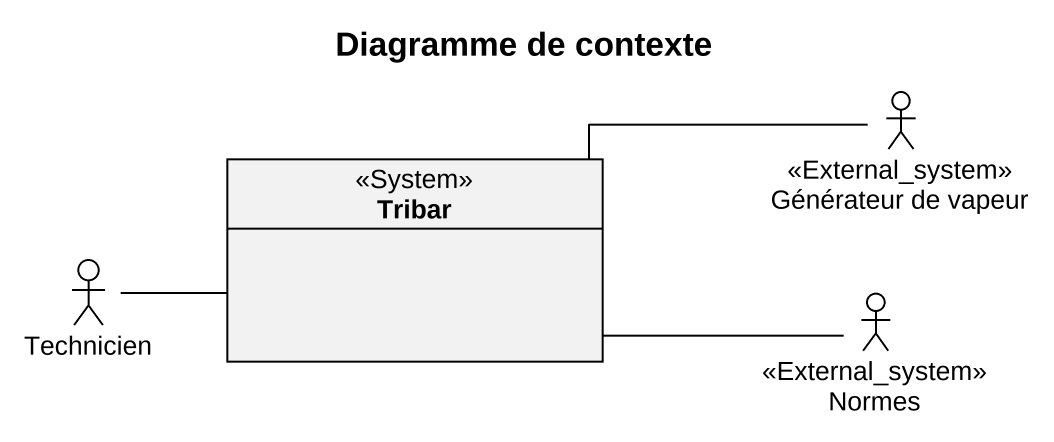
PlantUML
@startuml
title Diagramme de contexte
allowmixing
hide circle
hide empty members
actor "Générateur de vapeur" as Générateur_de_vapeur <<External_system>>
class Tribar <<System>>
actor Technicien
actor Normes <<External_system>>
Générateur_de_vapeur -left- Tribar
Technicien -right- Tribar
Normes -left- Tribar
@enduml
